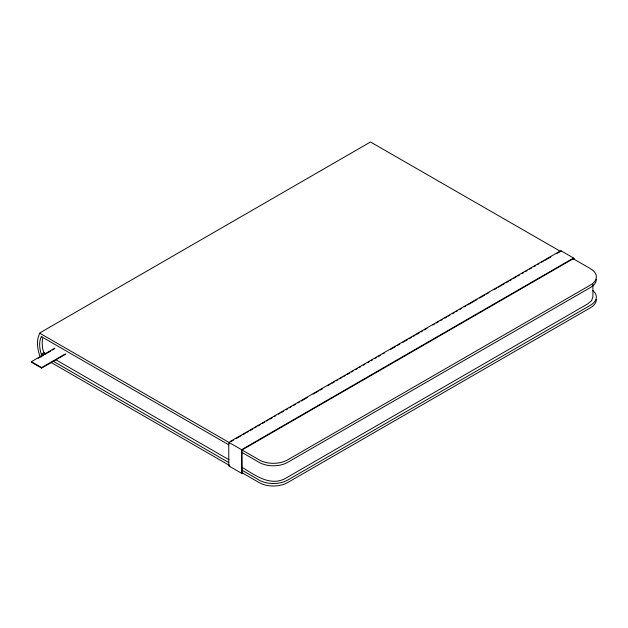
<?xml version="1.0" encoding="UTF-8"?>
<svg xmlns="http://www.w3.org/2000/svg" width="628" height="628" viewBox="0 0 628 628"><rect width="100%" height="100%" fill="white"/><g stroke="black" fill="none" stroke-linecap="round" stroke-linejoin="round"><path stroke-width="0.94" d="M42.68 338.414L42.139 343.194L42.68 348.603L43.85 352.842L45.546 353.823M229.251 443.392L229.463 442.701M574.188 258.901L573.874 258.218L573.105 258.296L242.651 449.083L241.568 450.935L241.568 472.79L241.89 473.473L242.651 473.386M573.725 259.27L573.011 258.869L242.746 449.554L242.031 450.771L242.235 472.868L259.238 482.626A19.994 11.54 0 0 0 287.522 482.634L590.485 307.72A19.994 11.54 0 0 0 596.341 299.556M560.82 251.569L370.496 141.991L40.129 332.722C35.953 339.827 37.335 348.509 39.823 355.943L41.519 356.924M41.911 336.639L41.354 336.616C38.622 342.142 39.556 348.666 41.354 354.349L43.049 355.322M41.354 354.349L44.455 352.496M65.964 354.051L41.621 368.102L31.4 362.199L31.4 361.681L54.895 348.108M38.112 358.321L43.151 355.417M44.831 354.443L50.703 351.052M52.383 350.086L54.063 349.113M31.4 361.681L41.621 367.584L65.124 354.011M230.814 441.68L233.365 440.212M235.908 438.744L241.003 435.801M242.698 434.819L245.25 433.351M246.945 432.37L248.641 431.389M250.344 430.408L252.888 428.94M254.583 427.958L256.287 426.977M257.982 425.996L260.534 424.528M262.229 423.547L264.773 422.079M266.476 421.098L268.172 420.116M269.867 419.135L272.419 417.667M274.114 416.686L275.81 415.705M278.361 414.237L280.057 413.255M281.752 412.274L283.456 411.293M285.999 409.825L287.695 408.844M289.398 407.862L291.094 406.881M293.645 405.413L295.341 404.432M297.884 402.956L299.587 401.983M301.283 401.002L307.225 397.571M313.168 394.133L318.263 391.197M319.958 390.216L322.509 388.748M327.604 385.804L330.147 384.336M331.851 383.355L334.394 381.879M336.09 380.898L337.793 379.924M339.489 378.943L342.032 377.467M343.736 376.486L345.431 375.513M347.127 374.531L349.678 373.056M351.374 372.074L353.077 371.101M355.621 369.625L357.316 368.644M359.02 367.663L360.715 366.689M363.259 365.213L364.962 364.232M367.506 362.764L369.201 361.783M370.905 360.802L372.6 359.82M375.151 358.353L376.847 357.371M378.543 356.39L380.238 355.409M382.79 353.941L384.485 352.96M390.428 349.529L395.522 346.585M397.226 345.612L399.769 344.136M402.32 342.668L407.407 339.724M409.111 338.743L411.654 337.275M413.357 336.294L415.053 335.313M416.749 334.332L419.3 332.864M420.995 331.882L422.691 330.901M424.395 329.92L426.938 328.452M432.88 325.021L434.576 324.04M436.279 323.059L438.823 321.591M440.526 320.61L442.222 319.628M444.765 318.161L446.469 317.179M448.164 316.198L449.86 315.217M452.411 313.749L454.107 312.768M455.802 311.786L457.506 310.805M460.049 309.337L461.745 308.356M464.296 306.888L465.992 305.907M467.695 304.925L477.029 299.532M479.58 298.065L484.675 295.121M486.37 294.139L488.914 292.672M494.008 289.728L496.56 288.26M498.255 287.279L504.198 283.848M505.901 282.867L508.445 281.391M510.14 280.418L511.844 279.436M513.539 278.455L516.083 276.979M517.786 276.006L519.482 275.025M522.033 273.549L523.728 272.576M525.424 271.594L527.12 270.613M529.671 269.137L531.366 268.164M533.918 266.688L535.613 265.707M537.309 264.726L539.012 263.752M541.556 262.276L543.251 261.295M544.955 260.314L550.897 256.883M556.84 253.453L560.741 251.436M573.874 258.218L561.094 250.839L560.325 250.925L229.872 441.704L228.788 443.556L228.788 465.411L229.11 466.094L241.89 473.473M229.11 466.094L229.872 466.007M242.235 472.868L242.746 472.813M572.681 258.422L590.469 268.69A19.994 11.54 0 0 1 590.493 285.026L287.522 459.939A19.994 11.54 0 0 1 259.238 459.924L242.298 450.143M39.823 333.248L241.89 449.884M41.354 336.616L228.718 444.789M241.435 452.129L259.238 462.412A19.994 11.54 0 0 0 287.522 462.42L590.485 287.498A19.994 11.54 0 0 0 596.341 279.342M55.743 359.711L229.094 459.798M241.843 467.154C254.45 474.862 270.048 486.818 285.371 478.45L587.886 303.787L591.545 300.679L592.91 296.871L592.91 284.351M53.223 361.202L228.718 462.522M241.435 469.862L259.238 480.145A19.994 11.54 0 0 0 287.522 480.153L590.485 305.232A19.994 11.54 0 0 0 592.871 290.583M50.837 362.301L229.589 465.505M561.094 250.839L561.408 251.522M229.251 465.042L229.463 465.489M41.621 367.584L41.621 368.102"/></g></svg>
